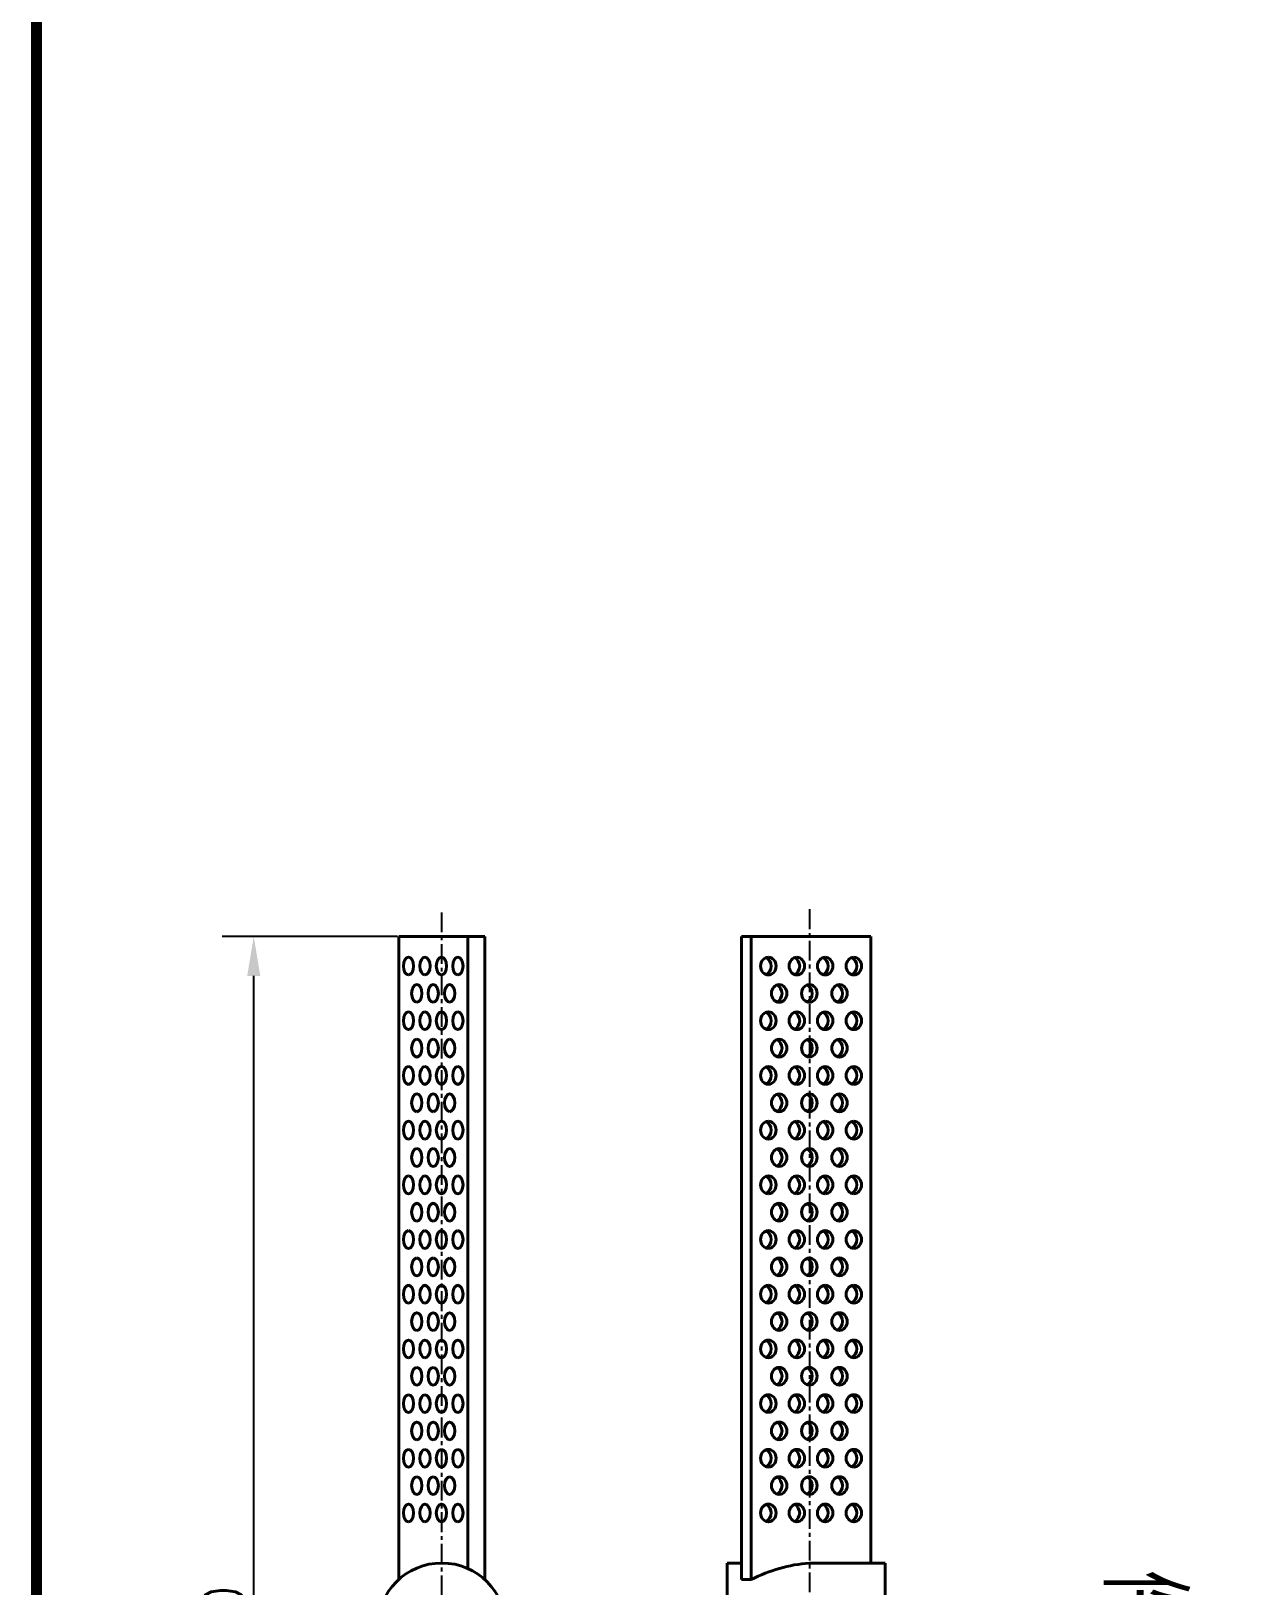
# Model space of a CAD drawing. Header units: millimetres. Extents: x 2000 to 3608, y -804 to 37.
# Drawn here: x 3105.8 to 3182.1, y -434.9 to -336.5 of the extents above; entities that cross this region are included whole.
import ezdxf

# ---------------------------------------------------------------- set-up
doc = ezdxf.new("R2010")
doc.units = ezdxf.units.MM
doc.linetypes.add('CENTER', pattern=[2, 1.25, -0.25, 0.25, -0.25])
for name, color, linetype in [('中心线', 1, 'CENTER'), ('图框层', 7, 'Continuous'), ('文本标注', 6, 'Continuous')]:
    doc.layers.add(name, color=color, linetype=linetype)
doc.layers.add('粗实线', color=7, linetype='Continuous', lineweight=40)
doc.styles.get("Standard").update_dxf_attribs({"font": 'txt.shx', "bigfont": 'hztxt.shx'})
doc.styles.add('样式 1', font='txt.shx', dxfattribs={"width": 0.8, "bigfont": 'hztxt.shx'})
doc.dimstyles.new('ZJCJ', dxfattribs={"dimtxt": 2.5, "dimasz": 2.5, "dimexe": 2, "dimexo": 0.0625, "dimgap": 0.68, "dimtad": 1, "dimdec": 5, "dimlfac": 0.6, "dimdsep": 46, "dimtxsty": 'Standard', "dimcen": 0.09, "dimadec": 0, "dimazin": 2, "dimtm": 1e-09, "dimtfac": 0.64, "dimtdec": 5, "dimtmove": 0, "dimatfit": 3, "dimfxl": 0, "dimtolj": 1, "dimarcsym": 0})

# ---------------------------------------------------------------- blocks, each defined once
blk = doc.blocks.new('*D52')
at = {"layer": 'Defpoints', "color": 0}
for p in [(3119.933, -393.807), (3129.107, -393.807), (3129.107, -481.307)]:
    blk.add_point(p, dxfattribs=at)
at = {"layer": '文本标注', "color": 0, "lineweight": -2}
for p, q in [((3129.044, -393.807), (3117.933, -393.807)), ((3119.933, -478.807), (3119.933, -396.307)), ((3129.044, -481.307), (3117.933, -481.307))]:
    blk.add_line(p, q, dxfattribs=at)
at = {"layer": '文本标注', "color": 0}
for points in [[(3119.516, -396.307), (3120.35, -396.307), (3119.933, -393.807)], [(3119.516, -478.807), (3120.35, -478.807), (3119.933, -481.307)]]:
    blk.add_solid(points, dxfattribs=at)
at = {"layer": '文本标注', "color": 0, "insert": (3118.003, -437.557), "char_height": 2.5, "attachment_point": 5, "rotation": 90, "style": '样式 1'}
blk.add_mtext('\\A1;700', dxfattribs=at)

msp = doc.modelspace()

# ---------------------------------------------------------------- linework, layer by layer
at = {"layer": '中心线', "color": 7}
for p, q in [((3131.81618303, -392.28353501), (3131.81618303, -483.03529551)), ((3155.11173304, -392.08649849), (3155.11173304, -482.87656494))]:
    msp.add_line(p, q, dxfattribs=at)
at = {"layer": '图框层', "color": 7}
msp.add_lwpolyline([(3106.18478807, -234.93816235, 0.7, 0.7, 0), (3106.18478807, -624.93816235, 0.6, 0.6, 0), (3393.18478807, -624.93816235, 0.6, 0.6, 0), (3393.18478807, -234.93816235, 0.6, 0.6, 0)], format="xyseb", close=True, dxfattribs=at)
at = {"layer": '粗实线', "color": 7}
for p, q in [((3129.1078497, -393.80737963), (3129.1078497, -434.54721793)), ((3129.1078497, -393.80737963), (3134.56538145, -393.80737963)), ((3133.4828497, -393.80737963), (3133.4828497, -433.84364706)), ((3134.56538145, -393.80737963), (3134.56538145, -434.54832466)), ((3159.01273749, -393.80737963), (3150.8100152, -393.80737963)), ((3150.8100152, -434.54721793), (3150.8100152, -393.80737963)), ((3151.4350152, -434.54721793), (3151.4350152, -393.80737963)), ((3159.01273749, -433.49487963), (3159.01273749, -393.80737963)), ((3150.8100152, -433.49487963), (3149.91031925, -433.49487963)), ((3149.91031925, -441.61987963), (3149.91031925, -433.49487963)), ((3159.91031925, -433.49487963), (3155.11173304, -433.49487963)), ((3159.91031925, -441.61987963), (3159.91031925, -433.49487963)), ((3150.8100152, -434.54721793), (3151.4350152, -434.54721793))]:
    msp.add_line(p, q, dxfattribs=at)
msp.add_circle((3131.83600526, -437.55737963), 4.0625, dxfattribs=at)
for centre, radius, start, end in [((3152.07715003, -395.68237963), 0.61751022, 299.1111455398, 60.8888544602), ((3153.88136963, -395.68237963), 0.61751022, 299.1111455398, 60.8888544602), ((3155.67625904, -395.68237963), 0.61751022, 299.1111455398, 60.8888544602), ((3157.491923, -395.68237963), 0.61751022, 299.1111455398, 60.8888544602), ((3152.76280959, -397.41443044), 0.61751022, 299.1111455398, 60.8888544602), ((3152.76280959, -397.41443044), 0.61751022, 299.1111455398, 60.8888544602), ((3154.6734503, -397.41443044), 0.61751022, 299.1111455398, 60.8888544602), ((3154.6734503, -397.41443044), 0.61751022, 299.1111455398, 60.8888544602), ((3156.58409102, -397.41443044), 0.61751022, 299.1111455398, 60.8888544602), ((3156.58409102, -397.41443044), 0.61751022, 299.1111455398, 60.8888544602), ((3152.07715003, -399.14648125), 0.61751022, 299.1111455398, 60.8888544602), ((3153.88136963, -399.14648125), 0.61751022, 299.1111455398, 60.8888544602), ((3155.67625904, -399.14648125), 0.61751022, 299.1111455398, 60.8888544602), ((3157.491923, -399.14648125), 0.61751022, 299.1111455398, 60.8888544602), ((3152.76280959, -400.87853206), 0.61751022, 299.1111455398, 60.8888544602), ((3152.76280959, -400.87853206), 0.61751022, 299.1111455398, 60.8888544602), ((3154.6734503, -400.87853206), 0.61751022, 299.1111455398, 60.8888544602), ((3154.6734503, -400.87853206), 0.61751022, 299.1111455398, 60.8888544602), ((3156.58409102, -400.87853206), 0.61751022, 299.1111455398, 60.8888544602), ((3156.58409102, -400.87853206), 0.61751022, 299.1111455398, 60.8888544602), ((3152.07715003, -402.61058286), 0.61751022, 299.1111455398, 60.8888544602), ((3153.88136963, -402.61058286), 0.61751022, 299.1111455398, 60.8888544602), ((3155.67625904, -402.61058286), 0.61751022, 299.1111455398, 60.8888544602), ((3157.491923, -402.61058286), 0.61751022, 299.1111455398, 60.8888544602), ((3152.76280959, -404.34263367), 0.61751022, 299.1111455398, 60.8888544602), ((3152.76280959, -404.34263367), 0.61751022, 299.1111455398, 60.8888544602), ((3154.6734503, -404.34263367), 0.61751022, 299.1111455398, 60.8888544602), ((3154.6734503, -404.34263367), 0.61751022, 299.1111455398, 60.8888544602), ((3156.58409102, -404.34263367), 0.61751022, 299.1111455398, 60.8888544602), ((3156.58409102, -404.34263367), 0.61751022, 299.1111455398, 60.8888544602), ((3152.07715003, -406.07468448), 0.61751022, 299.1111455398, 60.8888544602), ((3153.88136963, -406.07468448), 0.61751022, 299.1111455398, 60.8888544602), ((3155.67625904, -406.07468448), 0.61751022, 299.1111455398, 60.8888544602), ((3157.491923, -406.07468448), 0.61751022, 299.1111455398, 60.8888544602), ((3152.76280959, -407.80673529), 0.61751022, 299.1111455398, 60.8888544602), ((3152.76280959, -407.80673529), 0.61751022, 299.1111455398, 60.8888544602), ((3154.6734503, -407.80673529), 0.61751022, 299.1111455398, 60.8888544602), ((3154.6734503, -407.80673529), 0.61751022, 299.1111455398, 60.8888544602), ((3156.58409102, -407.80673529), 0.61751022, 299.1111455398, 60.8888544602), ((3156.58409102, -407.80673529), 0.61751022, 299.1111455398, 60.8888544602), ((3152.07715003, -409.53878609), 0.61751022, 299.1111455398, 60.8888544602), ((3153.88136963, -409.53878609), 0.61751022, 299.1111455398, 60.8888544602), ((3155.67625904, -409.53878609), 0.61751022, 299.1111455398, 60.8888544602), ((3157.491923, -409.53878609), 0.61751022, 299.1111455398, 60.8888544602), ((3152.76280959, -411.2708369), 0.61751022, 299.1111455398, 60.8888544602), ((3152.76280959, -411.2708369), 0.61751022, 299.1111455398, 60.8888544602), ((3154.6734503, -411.2708369), 0.61751022, 299.1111455398, 60.8888544602), ((3154.6734503, -411.2708369), 0.61751022, 299.1111455398, 60.8888544602), ((3156.58409102, -411.2708369), 0.61751022, 299.1111455398, 60.8888544602), ((3156.58409102, -411.2708369), 0.61751022, 299.1111455398, 60.8888544602), ((3152.07715003, -413.00288771), 0.61751022, 299.1111455398, 60.8888544602), ((3153.88136963, -413.00288771), 0.61751022, 299.1111455398, 60.8888544602), ((3155.67625904, -413.00288771), 0.61751022, 299.1111455398, 60.8888544602), ((3157.491923, -413.00288771), 0.61751022, 299.1111455398, 60.8888544602), ((3152.76280959, -414.73493852), 0.61751022, 299.1111455398, 60.8888544602), ((3152.76280959, -414.73493852), 0.61751022, 299.1111455398, 60.8888544602), ((3154.6734503, -414.73493852), 0.61751022, 299.1111455398, 60.8888544602), ((3154.6734503, -414.73493852), 0.61751022, 299.1111455398, 60.8888544602), ((3156.58409102, -414.73493852), 0.61751022, 299.1111455398, 60.8888544602), ((3156.58409102, -414.73493852), 0.61751022, 299.1111455398, 60.8888544602), ((3152.07715003, -416.46698932), 0.61751022, 299.1111455398, 60.8888544602), ((3153.88136963, -416.46698932), 0.61751022, 299.1111455398, 60.8888544602), ((3155.67625904, -416.46698932), 0.61751022, 299.1111455398, 60.8888544602), ((3157.491923, -416.46698932), 0.61751022, 299.1111455398, 60.8888544602), ((3152.76280959, -418.19904013), 0.61751022, 299.1111455398, 60.8888544602), ((3152.76280959, -418.19904013), 0.61751022, 299.1111455398, 60.8888544602), ((3154.6734503, -418.19904013), 0.61751022, 299.1111455398, 60.8888544602), ((3154.6734503, -418.19904013), 0.61751022, 299.1111455398, 60.8888544602), ((3156.58409102, -418.19904013), 0.61751022, 299.1111455398, 60.8888544602), ((3156.58409102, -418.19904013), 0.61751022, 299.1111455398, 60.8888544602), ((3152.07715003, -419.93109094), 0.61751022, 299.1111455398, 60.8888544602), ((3153.88136963, -419.93109094), 0.61751022, 299.1111455398, 60.8888544602), ((3155.67625904, -419.93109094), 0.61751022, 299.1111455398, 60.8888544602), ((3157.491923, -419.93109094), 0.61751022, 299.1111455398, 60.8888544602), ((3152.76280959, -421.66314175), 0.61751022, 299.1111455398, 60.8888544602), ((3152.76280959, -421.66314175), 0.61751022, 299.1111455398, 60.8888544602), ((3154.6734503, -421.66314175), 0.61751022, 299.1111455398, 60.8888544602), ((3154.6734503, -421.66314175), 0.61751022, 299.1111455398, 60.8888544602), ((3156.58409102, -421.66314175), 0.61751022, 299.1111455398, 60.8888544602), ((3156.58409102, -421.66314175), 0.61751022, 299.1111455398, 60.8888544602), ((3152.07715003, -423.39519255), 0.61751022, 299.1111455398, 60.8888544602), ((3153.88136963, -423.39519255), 0.61751022, 299.1111455398, 60.8888544602), ((3155.67625904, -423.39519255), 0.61751022, 299.1111455398, 60.8888544602), ((3157.491923, -423.39519255), 0.61751022, 299.1111455398, 60.8888544602), ((3152.76280959, -425.12724336), 0.61751022, 299.1111455398, 60.8888544602), ((3152.76280959, -425.12724336), 0.61751022, 299.1111455398, 60.8888544602), ((3154.6734503, -425.12724336), 0.61751022, 299.1111455398, 60.8888544602), ((3154.6734503, -425.12724336), 0.61751022, 299.1111455398, 60.8888544602), ((3156.58409102, -425.12724336), 0.61751022, 299.1111455398, 60.8888544602), ((3156.58409102, -425.12724336), 0.61751022, 299.1111455398, 60.8888544602), ((3152.07715003, -426.85929417), 0.61751022, 299.1111455398, 60.8888544602), ((3153.88136963, -426.85929417), 0.61751022, 299.1111455398, 60.8888544602), ((3155.67625904, -426.85929417), 0.61751022, 299.1111455398, 60.8888544602), ((3157.491923, -426.85929417), 0.61751022, 299.1111455398, 60.8888544602), ((3152.76280959, -428.59134498), 0.61751022, 299.1111455398, 60.8888544602), ((3152.76280959, -428.59134498), 0.61751022, 299.1111455398, 60.8888544602), ((3154.6734503, -428.59134498), 0.61751022, 299.1111455398, 60.8888544602), ((3154.6734503, -428.59134498), 0.61751022, 299.1111455398, 60.8888544602), ((3156.58409102, -428.59134498), 0.61751022, 299.1111455398, 60.8888544602), ((3156.58409102, -428.59134498), 0.61751022, 299.1111455398, 60.8888544602), ((3152.07715003, -430.32339578), 0.61751022, 299.1111455398, 60.8888544602), ((3153.88136963, -430.32339578), 0.61751022, 299.1111455398, 60.8888544602), ((3155.67625904, -430.32339578), 0.61751022, 299.1111455398, 60.8888544602), ((3157.491923, -430.32339578), 0.61751022, 299.1111455398, 60.8888544602), ((3155.87074604, -443.09589067), 9.6309664, 94.5201471653, 117.423872196)]:
    msp.add_arc(centre, radius, start, end, dxfattribs=at)
for centre, major_axis, ratio in [((3129.73162907, -395.68237963), (0, -0.5625), 0.577393853), ((3130.77329573, -395.68237963), (0, -0.5625), 0.577393853), ((3131.81618303, -395.68237963), (0, -0.5625), 0.577393853), ((3132.8578497, -395.68237963), (0, -0.5625), 0.577393853), ((3152.51543277, -395.68237963), (0, 0.5625), 0.8660254038), ((3154.31965236, -395.68237963), (0, 0.5625), 0.8660254038), ((3156.11454177, -395.68237963), (0, 0.5625), 0.8660254038), ((3157.93020573, -395.68237963), (0, 0.5625), 0.8660254038), ((3130.2524624, -397.41443044), (0, -0.5625), 0.577393853), ((3131.2953497, -397.41443044), (0, -0.5625), 0.577393853), ((3132.33701636, -397.41443044), (0, -0.5625), 0.577393853), ((3153.20109232, -397.41443044), (0, 0.5625), 0.8660254038), ((3155.11173304, -397.41443044), (0, 0.5625), 0.8660254038), ((3157.02237375, -397.41443044), (0, 0.5625), 0.8660254038), ((3153.20109232, -400.87853206), (0, 0.5625), 0.8660254038), ((3155.11173304, -400.87853206), (0, 0.5625), 0.8660254038), ((3157.02237375, -400.87853206), (0, 0.5625), 0.8660254038), ((3130.2524624, -404.34263367), (0, -0.5625), 0.577393853), ((3131.2953497, -404.34263367), (0, -0.5625), 0.577393853), ((3132.33701636, -404.34263367), (0, -0.5625), 0.577393853), ((3153.20109232, -404.34263367), (0, 0.5625), 0.8660254038), ((3155.11173304, -404.34263367), (0, 0.5625), 0.8660254038), ((3157.02237375, -404.34263367), (0, 0.5625), 0.8660254038), ((3129.73162907, -406.07468448), (0, -0.5625), 0.577393853), ((3130.77329573, -406.07468448), (0, -0.5625), 0.577393853), ((3131.81618303, -406.07468448), (0, -0.5625), 0.577393853), ((3132.8578497, -406.07468448), (0, -0.5625), 0.577393853), ((3152.51543277, -406.07468448), (0, 0.5625), 0.8660254038), ((3154.31965236, -406.07468448), (0, 0.5625), 0.8660254038), ((3156.11454177, -406.07468448), (0, 0.5625), 0.8660254038), ((3157.93020573, -406.07468448), (0, 0.5625), 0.8660254038), ((3153.20109232, -407.80673529), (0, 0.5625), 0.8660254038), ((3155.11173304, -407.80673529), (0, 0.5625), 0.8660254038), ((3157.02237375, -407.80673529), (0, 0.5625), 0.8660254038), ((3130.2524624, -411.2708369), (0, -0.5625), 0.577393853), ((3131.2953497, -411.2708369), (0, -0.5625), 0.577393853), ((3132.33701636, -411.2708369), (0, -0.5625), 0.577393853), ((3153.20109232, -411.2708369), (0, 0.5625), 0.8660254038), ((3155.11173304, -411.2708369), (0, 0.5625), 0.8660254038), ((3157.02237375, -411.2708369), (0, 0.5625), 0.8660254038), ((3153.20109232, -414.73493852), (0, 0.5625), 0.8660254038), ((3155.11173304, -414.73493852), (0, 0.5625), 0.8660254038), ((3157.02237375, -414.73493852), (0, 0.5625), 0.8660254038), ((3129.73162907, -416.46698932), (0, -0.5625), 0.577393853), ((3130.77329573, -416.46698932), (0, -0.5625), 0.577393853), ((3131.81618303, -416.46698932), (0, -0.5625), 0.577393853), ((3132.8578497, -416.46698932), (0, -0.5625), 0.577393853), ((3152.51543277, -416.46698932), (0, 0.5625), 0.8660254038), ((3154.31965236, -416.46698932), (0, 0.5625), 0.8660254038), ((3156.11454177, -416.46698932), (0, 0.5625), 0.8660254038), ((3157.93020573, -416.46698932), (0, 0.5625), 0.8660254038), ((3130.2524624, -418.19904013), (0, -0.5625), 0.577393853), ((3131.2953497, -418.19904013), (0, -0.5625), 0.577393853), ((3132.33701636, -418.19904013), (0, -0.5625), 0.577393853), ((3153.20109232, -418.19904013), (0, 0.5625), 0.8660254038), ((3155.11173304, -418.19904013), (0, 0.5625), 0.8660254038), ((3157.02237375, -418.19904013), (0, 0.5625), 0.8660254038), ((3129.73162907, -419.93109094), (0, -0.5625), 0.577393853), ((3130.77329573, -419.93109094), (0, -0.5625), 0.577393853), ((3131.81618303, -419.93109094), (0, -0.5625), 0.577393853), ((3132.8578497, -419.93109094), (0, -0.5625), 0.577393853), ((3152.51543277, -419.93109094), (0, 0.5625), 0.8660254038), ((3154.31965236, -419.93109094), (0, 0.5625), 0.8660254038), ((3156.11454177, -419.93109094), (0, 0.5625), 0.8660254038), ((3157.93020573, -419.93109094), (0, 0.5625), 0.8660254038), ((3153.20109232, -421.66314175), (0, 0.5625), 0.8660254038), ((3155.11173304, -421.66314175), (0, 0.5625), 0.8660254038), ((3157.02237375, -421.66314175), (0, 0.5625), 0.8660254038), ((3130.2524624, -425.12724336), (0, -0.5625), 0.577393853), ((3131.2953497, -425.12724336), (0, -0.5625), 0.577393853), ((3132.33701636, -425.12724336), (0, -0.5625), 0.577393853), ((3153.20109232, -425.12724336), (0, 0.5625), 0.8660254038), ((3155.11173304, -425.12724336), (0, 0.5625), 0.8660254038), ((3157.02237375, -425.12724336), (0, 0.5625), 0.8660254038), ((3153.20109232, -428.59134498), (0, 0.5625), 0.8660254038), ((3155.11173304, -428.59134498), (0, 0.5625), 0.8660254038), ((3157.02237375, -428.59134498), (0, 0.5625), 0.8660254038), ((3129.73162907, -430.32339578), (0, -0.5625), 0.577393853), ((3130.77329573, -430.32339578), (0, -0.5625), 0.577393853), ((3131.81618303, -430.32339578), (0, -0.5625), 0.577393853), ((3132.8578497, -430.32339578), (0, -0.5625), 0.577393853), ((3152.51543277, -430.32339578), (0, 0.5625), 0.8660254038), ((3154.31965236, -430.32339578), (0, 0.5625), 0.8660254038), ((3156.11454177, -430.32339578), (0, 0.5625), 0.8660254038), ((3157.93020573, -430.32339578), (0, 0.5625), 0.8660254038)]:
    msp.add_ellipse(centre, major_axis=major_axis, ratio=ratio, dxfattribs=at)
at = {"layer": '粗实线', "color": 7, "extrusion": (0, 0, -1)}
for centre, major_axis, ratio in [((3153.20109232, -397.41443044), (0, -0.5625), 0.8660254038), ((3155.11173304, -397.41443044), (0, -0.5625), 0.8660254038), ((3157.02237375, -397.41443044), (0, -0.5625), 0.8660254038), ((3129.73162907, -399.14648125), (0, 0.5625), 0.577393853), ((3130.77329573, -399.14648125), (0, 0.5625), 0.577393853), ((3131.81618303, -399.14648125), (0, 0.5625), 0.577393853), ((3132.8578497, -399.14648125), (0, 0.5625), 0.577393853), ((3152.51543277, -399.14648125), (0, -0.5625), 0.8660254038), ((3154.31965236, -399.14648125), (0, -0.5625), 0.8660254038), ((3156.11454177, -399.14648125), (0, -0.5625), 0.8660254038), ((3157.93020573, -399.14648125), (0, -0.5625), 0.8660254038), ((3130.2524624, -400.87853206), (0, 0.5625), 0.577393853), ((3131.2953497, -400.87853206), (0, 0.5625), 0.577393853), ((3132.33701636, -400.87853206), (0, 0.5625), 0.577393853), ((3153.20109232, -400.87853206), (0, -0.5625), 0.8660254038), ((3155.11173304, -400.87853206), (0, -0.5625), 0.8660254038), ((3157.02237375, -400.87853206), (0, -0.5625), 0.8660254038), ((3129.73162907, -402.61058286), (0, 0.5625), 0.577393853), ((3130.77329573, -402.61058286), (0, 0.5625), 0.577393853), ((3131.81618303, -402.61058286), (0, 0.5625), 0.577393853), ((3132.8578497, -402.61058286), (0, 0.5625), 0.577393853), ((3152.51543277, -402.61058286), (0, -0.5625), 0.8660254038), ((3154.31965236, -402.61058286), (0, -0.5625), 0.8660254038), ((3156.11454177, -402.61058286), (0, -0.5625), 0.8660254038), ((3157.93020573, -402.61058286), (0, -0.5625), 0.8660254038), ((3153.20109232, -404.34263367), (0, -0.5625), 0.8660254038), ((3155.11173304, -404.34263367), (0, -0.5625), 0.8660254038), ((3157.02237375, -404.34263367), (0, -0.5625), 0.8660254038), ((3130.2524624, -407.80673529), (0, 0.5625), 0.577393853), ((3131.2953497, -407.80673529), (0, 0.5625), 0.577393853), ((3132.33701636, -407.80673529), (0, 0.5625), 0.577393853), ((3153.20109232, -407.80673529), (0, -0.5625), 0.8660254038), ((3155.11173304, -407.80673529), (0, -0.5625), 0.8660254038), ((3157.02237375, -407.80673529), (0, -0.5625), 0.8660254038), ((3129.73162907, -409.53878609), (0, 0.5625), 0.577393853), ((3130.77329573, -409.53878609), (0, 0.5625), 0.577393853), ((3131.81618303, -409.53878609), (0, 0.5625), 0.577393853), ((3132.8578497, -409.53878609), (0, 0.5625), 0.577393853), ((3152.51543277, -409.53878609), (0, -0.5625), 0.8660254038), ((3154.31965236, -409.53878609), (0, -0.5625), 0.8660254038), ((3156.11454177, -409.53878609), (0, -0.5625), 0.8660254038), ((3157.93020573, -409.53878609), (0, -0.5625), 0.8660254038), ((3153.20109232, -411.2708369), (0, -0.5625), 0.8660254038), ((3155.11173304, -411.2708369), (0, -0.5625), 0.8660254038), ((3157.02237375, -411.2708369), (0, -0.5625), 0.8660254038), ((3129.73162907, -413.00288771), (0, 0.5625), 0.577393853), ((3130.77329573, -413.00288771), (0, 0.5625), 0.577393853), ((3131.81618303, -413.00288771), (0, 0.5625), 0.577393853), ((3132.8578497, -413.00288771), (0, 0.5625), 0.577393853), ((3152.51543277, -413.00288771), (0, -0.5625), 0.8660254038), ((3154.31965236, -413.00288771), (0, -0.5625), 0.8660254038), ((3156.11454177, -413.00288771), (0, -0.5625), 0.8660254038), ((3157.93020573, -413.00288771), (0, -0.5625), 0.8660254038), ((3130.2524624, -414.73493852), (0, 0.5625), 0.577393853), ((3131.2953497, -414.73493852), (0, 0.5625), 0.577393853), ((3132.33701636, -414.73493852), (0, 0.5625), 0.577393853), ((3153.20109232, -414.73493852), (0, -0.5625), 0.8660254038), ((3155.11173304, -414.73493852), (0, -0.5625), 0.8660254038), ((3157.02237375, -414.73493852), (0, -0.5625), 0.8660254038), ((3153.20109232, -418.19904013), (0, -0.5625), 0.8660254038), ((3155.11173304, -418.19904013), (0, -0.5625), 0.8660254038), ((3157.02237375, -418.19904013), (0, -0.5625), 0.8660254038), ((3130.2524624, -421.66314175), (0, 0.5625), 0.577393853), ((3131.2953497, -421.66314175), (0, 0.5625), 0.577393853), ((3132.33701636, -421.66314175), (0, 0.5625), 0.577393853), ((3153.20109232, -421.66314175), (0, -0.5625), 0.8660254038), ((3155.11173304, -421.66314175), (0, -0.5625), 0.8660254038), ((3157.02237375, -421.66314175), (0, -0.5625), 0.8660254038), ((3129.73162907, -423.39519255), (0, 0.5625), 0.577393853), ((3130.77329573, -423.39519255), (0, 0.5625), 0.577393853), ((3131.81618303, -423.39519255), (0, 0.5625), 0.577393853), ((3132.8578497, -423.39519255), (0, 0.5625), 0.577393853), ((3152.51543277, -423.39519255), (0, -0.5625), 0.8660254038), ((3154.31965236, -423.39519255), (0, -0.5625), 0.8660254038), ((3156.11454177, -423.39519255), (0, -0.5625), 0.8660254038), ((3157.93020573, -423.39519255), (0, -0.5625), 0.8660254038), ((3153.20109232, -425.12724336), (0, -0.5625), 0.8660254038), ((3155.11173304, -425.12724336), (0, -0.5625), 0.8660254038), ((3157.02237375, -425.12724336), (0, -0.5625), 0.8660254038), ((3129.73162907, -426.85929417), (0, 0.5625), 0.577393853), ((3130.77329573, -426.85929417), (0, 0.5625), 0.577393853), ((3131.81618303, -426.85929417), (0, 0.5625), 0.577393853), ((3132.8578497, -426.85929417), (0, 0.5625), 0.577393853), ((3152.51543277, -426.85929417), (0, -0.5625), 0.8660254038), ((3154.31965236, -426.85929417), (0, -0.5625), 0.8660254038), ((3156.11454177, -426.85929417), (0, -0.5625), 0.8660254038), ((3157.93020573, -426.85929417), (0, -0.5625), 0.8660254038), ((3130.2524624, -428.59134498), (0, 0.5625), 0.577393853), ((3131.2953497, -428.59134498), (0, 0.5625), 0.577393853), ((3132.33701636, -428.59134498), (0, 0.5625), 0.577393853), ((3153.20109232, -428.59134498), (0, -0.5625), 0.8660254038), ((3155.11173304, -428.59134498), (0, -0.5625), 0.8660254038), ((3157.02237375, -428.59134498), (0, -0.5625), 0.8660254038)]:
    msp.add_ellipse(centre, major_axis=major_axis, ratio=ratio, dxfattribs=at)

# ---------------------------------------------------------------- texts
at = {"layer": '文本标注', "color": 7, "insert": (3176.23958501, -447.04166577), "char_height": 5, "attachment_point": 5, "rotation": 270, "style": '样式 1'}
msp.add_mtext('件{\\H0.9x;6}  搅拌器', dxfattribs=at)

# ---------------------------------------------------------------- dimensions: what is measured, and where the dimension line sits
at = {"layer": '文本标注', "color": 7}
dim = msp.add_linear_dim(base=(3119.93306282, -393.80737963), p1=(3129.10662907, -481.30737963), p2=(3129.10662907, -393.80737963), angle=270, text='700', dimstyle='ZJCJ', override={"dimtxsty": '样式 1'}, dxfattribs=at)
dim.commit()
dim.dimension.update_dxf_attribs({"geometry": '*D52', "text_midpoint": (3118.00306282, -437.55737963)})

doc.saveas('drawing.dxf')
